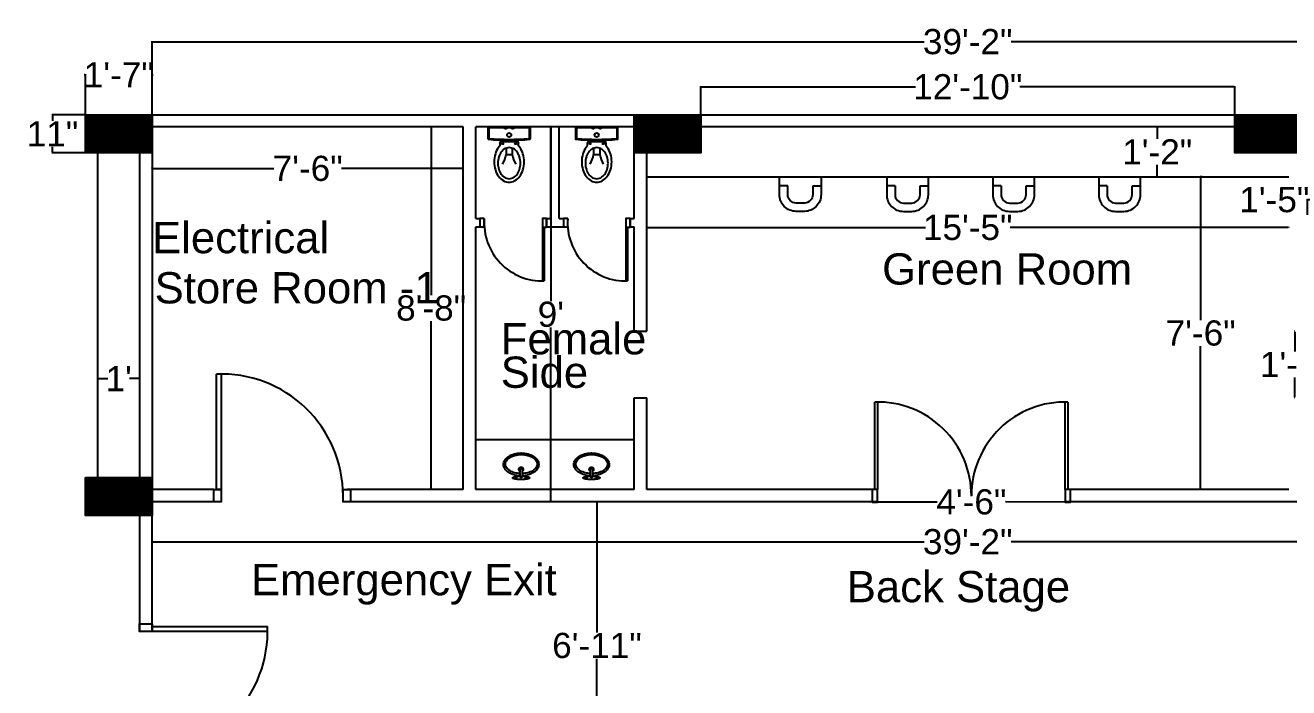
# Model space of a CAD drawing. Header units: inches. Extents: x -913 to 64634, y -1481 to 18188.
# Drawn here: x -575.3 to -211.6, y 4211 to 4401.8 of the extents above; entities that cross this region are included whole.
import ezdxf

# ---------------------------------------------------------------- set-up
doc = ezdxf.new("R2010")
doc.units = ezdxf.units.IN
doc.header["$MEASUREMENT"] = 0
doc.header["$PDMODE"] = 2
doc.linetypes.add('HIDDEN', pattern=[9.525, 6.35, -3.175])
for name, color, linetype in [('01', 1, 'Continuous'), ('ARQ-ALV', 3, 'Continuous'), ('Column', 6, 'Continuous'), ('DB wire', 240, 'Continuous'), ('Door', 130, 'Continuous'), ('Sofa Washroom', 8, 'Continuous'), ('Text', 7, 'Continuous'), ('Wall', 150, 'Continuous')]:
    doc.layers.add(name, color=color, linetype=linetype)
doc.styles.get("Standard").update_dxf_attribs({"font": 'arial.ttf'})
doc.dimstyles.get("Standard").update_dxf_attribs({"dimtxt": 7.25, "dimasz": 0.18, "dimexe": 0.18, "dimexo": 0.0625, "dimgap": 0.09, "dimtad": 0, "dimtih": 1, "dimtoh": 1, "dimdec": 0, "dimzin": 0, "dimdsep": 46, "dimlunit": 4, "dimtxsty": 'Standard', "dimcen": 0.09, "dimadec": 0, "dimazin": 0, "dimtfac": 1, "dimtdec": 0, "dimtofl": 0, "dimtmove": 0, "dimatfit": 3, "dimfxl": 1, "dimtolj": 1, "dimtzin": 0, "dimarcsym": 0})
pattern_1 = [(45, (-1878.85894, 5.11301), (-0.0883883476, 0.0883883476), [])]

# ---------------------------------------------------------------- blocks, each defined once
blk = doc.blocks.new('15PLAV01')
for points in [[(-12.2, 1.77, 0.142413), (-11.37, -1.08, 0.107169), (-8.62, -3.86, 0.078677), (-4.85, -5.55, 0.066056), (0.01, -6.19, 0.066056), (4.87, -5.55, 0.078677), (8.64, -3.86, 0.107169), (11.39, -1.08, 0.142413), (12.22, 1.77, 0.142413), (11.39, 4.62, 0.107169), (8.64, 7.4, 0.078677), (4.87, 9.09, 0.058254), (0.59, 9.72, 0.058254)], [(-0.57, 9.72, 0.058254), (-4.85, 9.09, 0.078677), (-8.62, 7.4, 0.107169), (-11.37, 4.62, 0.142413), (-12.2, 1.77)], [(0.54, 9.94, 0.016127), (2.42, 10.04, 0.028693), (4.14, 10.28, 0.063192), (5.65, 10.78, 0.287816), (5.85, 11.1, 0.287816), (5.65, 11.42, 0.063192), (4.14, 11.93, 0.028693), (2.42, 12.17, 0.020666), (0.01, 12.27, 0.020666), (-2.4, 12.17, 0.028693), (-4.12, 11.93, 0.063192), (-5.63, 11.42, 0.287816), (-5.83, 11.1, 0.287816)], [(-5.83, 11.1, 0.287816), (-5.63, 10.78, 0.063192), (-4.12, 10.28, 0.028693), (-2.4, 10.04, 0.016127), (-0.52, 9.94, 0.016127)], [(-10.92, 1.51, 0.152986), (-10.2, -0.8, 0.106898), (-7.69, -3.14, 0.074008), (-4.31, -4.53, 0.060597), (0.12, -5.07, 0.060597), (4.54, -4.53, 0.074008), (7.92, -3.14, 0.106898), (10.43, -0.8, 0.152986), (11.16, 1.51, 0.152986), (10.43, 3.83, 0.106898), (7.92, 6.16, 0.074008), (4.54, 7.55, 0.05164), (0.77, 8.08, 0.05164)], [(-0.76, 8.07, 0.048749), (-4.31, 7.55, 0.074008), (-7.69, 6.16, 0.106898), (-10.2, 3.83, 0.152986), (-10.92, 1.51)]]:
    blk.add_lwpolyline(points, format="xyb")
blk.add_lwpolyline([(0.01, 10.84, 0.272053), (-0.21, 10.72, 0.070491), (-0.54, 9.86, 0.032887), (-0.7, 8.86, 0.023829), (-0.77, 7.47, 0.023829), (-0.7, 6.09, 0.032887), (-0.54, 5.09, 0.070491), (-0.21, 4.23, 0.272053), (0.01, 4.1, 0.272053), (0.23, 4.23, 0.070491), (0.56, 5.09, 0.032887), (0.72, 6.09, 0.023829), (0.79, 7.47, 0.023829), (0.72, 8.86, 0.032887), (0.56, 9.86, 0.070491), (0.23, 10.72, 0.272053)], format="xyb", close=True)
for centre in [(-3.57, 11.12), (3.25, 11.12)]:
    blk.add_circle(centre, 0.583)
for radius, start, end in [(1.51, 119.12506, 60.33404), (1.3, 123.61277, 55.736)]:
    blk.add_arc((0, 5.14), radius, start, end)
blk = doc.blocks.new('*D94')
at = {"layer": '01', "color": 0, "lineweight": -2, "ltscale": 3, "transparency": 16777216}
for p, q in [((-538.85, 4376.06), (-538.85, 4397.18)), ((-538.67, 4397), (-316.6, 4397)), ((-69.44, 4397), (-291.51, 4397)), ((-69.26, 4376.06), (-69.26, 4397.18))]:
    blk.add_line(p, q, dxfattribs=at)
at = {"layer": '01', "color": 0, "ltscale": 3, "transparency": 16777216}
for points in [[(-538.67, 4397.03), (-538.67, 4396.97), (-538.85, 4397)], [(-69.44, 4397.03), (-69.44, 4396.97), (-69.26, 4397)]]:
    blk.add_solid(points, dxfattribs=at)
at = {"layer": 'Defpoints', "color": 0, "ltscale": 3, "transparency": 16777216}
for p in [(-69.26, 4397), (-538.85, 4376), (-69.26, 4376)]:
    blk.add_point(p, dxfattribs=at)
at = {"layer": '01', "color": 0, "ltscale": 3, "transparency": 16777216, "insert": (-304.06, 4397), "char_height": 7.25, "attachment_point": 5}
blk.add_mtext('\\A1;39\'-2"', dxfattribs=at)
blk = doc.blocks.new('*D95')
at = {"layer": '01', "color": 0, "lineweight": -2, "ltscale": 3, "transparency": 16777216}
for p, q in [((-380.86, 4376.06), (-380.86, 4384.18)), ((-380.68, 4384), (-319.05, 4384)), ((-227.38, 4384), (-289.01, 4384)), ((-227.2, 4376.06), (-227.2, 4384.18))]:
    blk.add_line(p, q, dxfattribs=at)
at = {"layer": '01', "color": 0, "ltscale": 3, "transparency": 16777216}
for points in [[(-380.68, 4384.03), (-380.68, 4383.97), (-380.86, 4384)], [(-227.38, 4384.03), (-227.38, 4383.97), (-227.2, 4384)]]:
    blk.add_solid(points, dxfattribs=at)
at = {"layer": 'Defpoints', "color": 0, "ltscale": 3, "transparency": 16777216}
for p in [(-380.86, 4384), (-380.86, 4376), (-227.2, 4376)]:
    blk.add_point(p, dxfattribs=at)
at = {"layer": '01', "color": 0, "ltscale": 3, "transparency": 16777216, "insert": (-304.03, 4384), "char_height": 7.25, "attachment_point": 5}
blk.add_mtext('\\A1;12\'-10"', dxfattribs=at)
blk = doc.blocks.new('*D98')
at = {"layer": '01', "color": 0, "lineweight": -2, "ltscale": 3, "transparency": 16777216}
for p, q in [((-249.56, 4372.49), (-249.68, 4372.49)), ((-249.5, 4372.31), (-249.5, 4369.02)), ((-249.5, 4358.27), (-249.5, 4361.56)), ((-249.56, 4358.09), (-249.68, 4358.09))]:
    blk.add_line(p, q, dxfattribs=at)
at = {"layer": '01', "color": 0, "ltscale": 3, "transparency": 16777216}
for points in [[(-249.53, 4372.31), (-249.47, 4372.31), (-249.5, 4372.49)], [(-249.53, 4358.27), (-249.47, 4358.27), (-249.5, 4358.09)]]:
    blk.add_solid(points, dxfattribs=at)
at = {"layer": 'Defpoints', "color": 0, "ltscale": 3, "transparency": 16777216}
for p in [(-249.5, 4372.49), (-249.5, 4372.49), (-249.5, 4358.09)]:
    blk.add_point(p, dxfattribs=at)
at = {"layer": '01', "color": 0, "ltscale": 3, "transparency": 16777216, "insert": (-249.5, 4365.29), "char_height": 7.25, "attachment_point": 5}
blk.add_mtext('\\A1;1\'-2"', dxfattribs=at)
blk = doc.blocks.new('*D99')
at = {"layer": '01', "color": 0, "lineweight": -2, "ltscale": 3, "transparency": 16777216}
for p, q in [((-236.56, 4358.09), (-237.18, 4358.09)), ((-237, 4357.91), (-237, 4316.88)), ((-237, 4268.27), (-237, 4309.3)), ((-236.56, 4268.09), (-237.18, 4268.09))]:
    blk.add_line(p, q, dxfattribs=at)
at = {"layer": '01', "color": 0, "ltscale": 3, "transparency": 16777216}
for points in [[(-237.03, 4357.91), (-236.97, 4357.91), (-237, 4358.09)], [(-237.03, 4268.27), (-236.97, 4268.27), (-237, 4268.09)]]:
    blk.add_solid(points, dxfattribs=at)
at = {"layer": 'Defpoints', "color": 0, "ltscale": 3, "transparency": 16777216}
for p in [(-236.5, 4358.09), (-237, 4268.09), (-236.5, 4268.09)]:
    blk.add_point(p, dxfattribs=at)
at = {"layer": '01', "color": 0, "ltscale": 3, "transparency": 16777216, "insert": (-237, 4313.09), "char_height": 7.25, "attachment_point": 5}
blk.add_mtext('\\A1;7\'-6"', dxfattribs=at)
blk = doc.blocks.new('*D100')
at = {"layer": '01', "color": 0, "lineweight": -2, "ltscale": 3, "transparency": 16777216}
for p, q in [((-330, 4264.43), (-330, 4264.31)), ((-329.82, 4264.49), (-312.88, 4264.48)), ((-276.18, 4264.47), (-293.13, 4264.48)), ((-276, 4264.41), (-276, 4264.29))]:
    blk.add_line(p, q, dxfattribs=at)
at = {"layer": '01', "color": 0, "ltscale": 3, "transparency": 16777216}
for points in [[(-329.82, 4264.52), (-329.82, 4264.46), (-330, 4264.49)], [(-276.18, 4264.5), (-276.18, 4264.44), (-276, 4264.47)]]:
    blk.add_solid(points, dxfattribs=at)
at = {"layer": 'Defpoints', "color": 0, "ltscale": 3, "transparency": 16777216}
for p in [(-330, 4264.49), (-276, 4264.47), (-276, 4264.47)]:
    blk.add_point(p, dxfattribs=at)
at = {"layer": '01', "color": 0, "ltscale": 3, "transparency": 16777216, "insert": (-303, 4264.48), "char_height": 7.25, "attachment_point": 5}
blk.add_mtext('\\A1;4\'-6"', dxfattribs=at)
blk = doc.blocks.new('*D101')
at = {"layer": '01', "color": 0, "lineweight": -2, "ltscale": 3, "transparency": 16777216}
for p, q in [((-209.91, 4313.69), (-210.03, 4313.69)), ((-209.85, 4313.51), (-209.85, 4307.82)), ((-209.85, 4294.67), (-209.85, 4300.36)), ((-209.91, 4294.49), (-210.03, 4294.49))]:
    blk.add_line(p, q, dxfattribs=at)
at = {"layer": '01', "color": 0, "ltscale": 3, "transparency": 16777216}
for points in [[(-209.88, 4313.51), (-209.82, 4313.51), (-209.85, 4313.69)], [(-209.88, 4294.67), (-209.82, 4294.67), (-209.85, 4294.49)]]:
    blk.add_solid(points, dxfattribs=at)
at = {"layer": 'Defpoints', "color": 0, "ltscale": 3, "transparency": 16777216}
for p in [(-209.85, 4313.69), (-209.85, 4313.69), (-209.85, 4294.49)]:
    blk.add_point(p, dxfattribs=at)
at = {"layer": '01', "color": 0, "ltscale": 3, "transparency": 16777216, "insert": (-209.85, 4304.09), "char_height": 7.25, "attachment_point": 5}
blk.add_mtext('\\A1;1\'-7"', dxfattribs=at)
blk = doc.blocks.new('*D103')
at = {"layer": '01', "color": 0, "lineweight": -2, "ltscale": 3, "transparency": 16777216}
for p, q in [((-206.22, 4351.5), (-206.4, 4351.5)), ((-206.22, 4344.93), (-206.22, 4351.68)), ((-189.07, 4351.5), (-206.04, 4351.5)), ((-188.89, 4344.93), (-188.89, 4351.68))]:
    blk.add_line(p, q, dxfattribs=at)
at = {"layer": '01', "color": 0, "ltscale": 3, "transparency": 16777216}
for points in [[(-206.04, 4351.53), (-206.04, 4351.47), (-206.22, 4351.5)], [(-189.07, 4351.53), (-189.07, 4351.47), (-188.89, 4351.5)]]:
    blk.add_solid(points, dxfattribs=at)
at = {"layer": 'Defpoints', "color": 0, "ltscale": 3, "transparency": 16777216}
for p in [(-206.22, 4351.5), (-206.22, 4344.87), (-188.89, 4344.87)]:
    blk.add_point(p, dxfattribs=at)
at = {"layer": '01', "color": 0, "ltscale": 3, "transparency": 16777216, "insert": (-215.79, 4351.5), "char_height": 7.25, "attachment_point": 5}
blk.add_mtext('\\A1;1\'-5"', dxfattribs=at)
blk = doc.blocks.new('*D104')
at = {"layer": '01', "color": 0, "lineweight": -2, "ltscale": 3, "transparency": 16777216}
for p, q in [((-396.45, 4343.56), (-396.45, 4343.68)), ((-396.27, 4343.5), (-316.25, 4343.5)), ((-211.83, 4343.5), (-291.85, 4343.5)), ((-211.65, 4343.56), (-211.65, 4343.68))]:
    blk.add_line(p, q, dxfattribs=at)
at = {"layer": '01', "color": 0, "ltscale": 3, "transparency": 16777216}
for points in [[(-396.27, 4343.53), (-396.27, 4343.47), (-396.45, 4343.5)], [(-211.83, 4343.53), (-211.83, 4343.47), (-211.65, 4343.5)]]:
    blk.add_solid(points, dxfattribs=at)
at = {"layer": 'Defpoints', "color": 0, "ltscale": 3, "transparency": 16777216}
for p in [(-396.45, 4343.5), (-396.45, 4343.5), (-211.65, 4343.5)]:
    blk.add_point(p, dxfattribs=at)
at = {"layer": '01', "color": 0, "ltscale": 3, "transparency": 16777216, "insert": (-304.05, 4343.5), "char_height": 7.25, "attachment_point": 5}
blk.add_mtext('\\A1;15\'-5"', dxfattribs=at)
blk = doc.blocks.new('*D105')
at = {"layer": '01', "color": 0, "lineweight": -2, "ltscale": 3, "transparency": 16777216}
for p, q in [((-454.06, 4372.49), (-458.68, 4372.49)), ((-458.5, 4372.31), (-458.5, 4324.08)), ((-458.5, 4268.27), (-458.5, 4316.5)), ((-454.06, 4268.09), (-458.68, 4268.09))]:
    blk.add_line(p, q, dxfattribs=at)
at = {"layer": '01', "color": 0, "ltscale": 3, "transparency": 16777216}
for points in [[(-458.53, 4372.31), (-458.47, 4372.31), (-458.5, 4372.49)], [(-458.53, 4268.27), (-458.47, 4268.27), (-458.5, 4268.09)]]:
    blk.add_solid(points, dxfattribs=at)
at = {"layer": 'DB wire', "color": 0, "linetype": 'HIDDEN', "lineweight": -2, "transparency": 16777216}
for p, q in [((-50.05, 4376), (19.18, 4376)), ((19, 4375.82), (19, 3693.78)), ((19, 3004.28), (19, 3686.32)), ((-50.05, 3004.1), (19.18, 3004.1))]:
    blk.add_line(p, q, dxfattribs=at)
at = {"layer": 'DB wire', "color": 0, "linetype": 'HIDDEN', "transparency": 16777216}
for points in [[(18.97, 4375.82), (19.03, 4375.82), (19, 4376)], [(18.97, 3004.28), (19.03, 3004.28), (19, 3004.1)]]:
    blk.add_solid(points, dxfattribs=at)
at = {"layer": 'Defpoints', "color": 0, "linetype": 'HIDDEN', "transparency": 16777216}
for p in [(-50.11, 4376), (-50.11, 3004.1), (19, 3004.1)]:
    blk.add_point(p, dxfattribs=at)
at = {"layer": 'Defpoints', "color": 0, "ltscale": 3, "transparency": 16777216}
for p in [(-458.5, 4372.49), (-454, 4372.49), (-454, 4268.09)]:
    blk.add_point(p, dxfattribs=at)
at = {"layer": '01', "color": 0, "ltscale": 3, "transparency": 16777216, "insert": (-458.5, 4320.29), "char_height": 7.25, "attachment_point": 5}
blk.add_mtext('\\A1;8\'-8"', dxfattribs=at)
at = {"layer": 'DB wire', "color": 0, "linetype": 'HIDDEN', "transparency": 16777216, "insert": (19, 3690.05), "char_height": 7.25, "attachment_point": 5}
blk.add_mtext('\\A1;114\'-4"', dxfattribs=at)
blk = doc.blocks.new('*D106')
at = {"layer": '01', "color": 0, "lineweight": -2, "ltscale": 3, "transparency": 16777216}
for p, q in [((-538.84, 4360.56), (-538.84, 4360.68)), ((-449.25, 4360.56), (-449.25, 4360.68)), ((-538.66, 4360.5), (-503.74, 4360.5)), ((-449.43, 4360.5), (-484.34, 4360.5))]:
    blk.add_line(p, q, dxfattribs=at)
at = {"layer": '01', "color": 0, "ltscale": 3, "transparency": 16777216}
for points in [[(-538.66, 4360.53), (-538.66, 4360.47), (-538.84, 4360.5)], [(-449.43, 4360.53), (-449.43, 4360.47), (-449.25, 4360.5)]]:
    blk.add_solid(points, dxfattribs=at)
at = {"layer": 'DB wire', "color": 0, "linetype": 'HIDDEN', "lineweight": -2, "transparency": 16777216}
for p, q in [((-557.06, 3004.1), (-557.07, 2966.88)), ((-50.11, 3004.04), (-50.11, 2966.82)), ((-556.89, 2967.06), (-316.28, 2967.03)), ((-50.29, 2967), (-290.9, 2967.03))]:
    blk.add_line(p, q, dxfattribs=at)
at = {"layer": 'DB wire', "color": 0, "linetype": 'HIDDEN', "transparency": 16777216}
for points in [[(-556.89, 2967.09), (-556.89, 2967.03), (-557.07, 2967.06)], [(-50.29, 2967.03), (-50.29, 2966.97), (-50.11, 2967)]]:
    blk.add_solid(points, dxfattribs=at)
at = {"layer": 'Defpoints', "color": 0, "ltscale": 3, "transparency": 16777216}
for p in [(-538.84, 4360.5), (-538.84, 4360.5), (-449.25, 4360.5)]:
    blk.add_point(p, dxfattribs=at)
at = {"layer": 'Defpoints', "color": 0, "linetype": 'HIDDEN', "transparency": 16777216}
for p in [(-557.06, 3004.16), (-50.11, 3004.1), (-50.11, 2967)]:
    blk.add_point(p, dxfattribs=at)
at = {"layer": '01', "color": 0, "ltscale": 3, "transparency": 16777216, "insert": (-494.04, 4360.5), "char_height": 7.25, "attachment_point": 5}
blk.add_mtext('\\A1;7\'-6"', dxfattribs=at)
at = {"layer": 'DB wire', "color": 0, "linetype": 'HIDDEN', "transparency": 16777216, "insert": (-303.59, 2967.03), "char_height": 7.25, "attachment_point": 5}
blk.add_mtext('\\A1;42\'-3"', dxfattribs=at)
blk = doc.blocks.new('*D107')
at = {"layer": '01', "color": 0, "lineweight": -2, "ltscale": 3, "transparency": 16777216}
for p, q in [((-538.84, 4253.06), (-538.84, 4253.18)), ((-538.66, 4253), (-316.59, 4253)), ((-69.44, 4253), (-291.51, 4253)), ((-69.26, 4253.06), (-69.26, 4253.18))]:
    blk.add_line(p, q, dxfattribs=at)
at = {"layer": '01', "color": 0, "ltscale": 3, "transparency": 16777216}
for points in [[(-538.66, 4253.03), (-538.66, 4252.97), (-538.84, 4253)], [(-69.44, 4253.03), (-69.44, 4252.97), (-69.26, 4253)]]:
    blk.add_solid(points, dxfattribs=at)
at = {"layer": 'Defpoints', "color": 0, "ltscale": 3, "transparency": 16777216}
for p in [(-538.84, 4253), (-69.26, 4253), (-69.26, 4253)]:
    blk.add_point(p, dxfattribs=at)
at = {"layer": '01', "color": 0, "ltscale": 3, "transparency": 16777216, "insert": (-304.05, 4253), "char_height": 7.25, "attachment_point": 5}
blk.add_mtext('\\A1;39\'-2"', dxfattribs=at)
blk = doc.blocks.new('*D111')
at = {"layer": '01', "color": 0, "lineweight": -2, "ltscale": 3, "transparency": 16777216}
for p, q in [((-410.83, 4264.49), (-410.95, 4264.49)), ((-410.77, 4264.31), (-410.77, 4226.92)), ((-410.77, 4181.94), (-410.77, 4219.33)), ((-410.83, 4181.76), (-410.95, 4181.76))]:
    blk.add_line(p, q, dxfattribs=at)
at = {"layer": '01', "color": 0, "ltscale": 3, "transparency": 16777216}
for points in [[(-410.8, 4264.31), (-410.74, 4264.31), (-410.77, 4264.49)], [(-410.8, 4181.94), (-410.74, 4181.94), (-410.77, 4181.76)]]:
    blk.add_solid(points, dxfattribs=at)
at = {"layer": 'Defpoints', "color": 0, "ltscale": 3, "transparency": 16777216}
for p in [(-410.77, 4264.49), (-410.77, 4264.49), (-410.77, 4181.76)]:
    blk.add_point(p, dxfattribs=at)
at = {"layer": '01', "color": 0, "ltscale": 3, "transparency": 16777216, "insert": (-410.77, 4223.12), "char_height": 7.25, "attachment_point": 5}
blk.add_mtext('\\A1;6\'-11"', dxfattribs=at)
blk = doc.blocks.new('*D123')
at = {"layer": '01', "color": 0, "lineweight": -2, "ltscale": 3, "transparency": 16777216}
for p, q in [((-558.06, 4376), (-567.68, 4376)), ((-567.5, 4375.82), (-567.5, 4374.24)), ((-558.06, 4365.01), (-567.68, 4365.01)), ((-567.5, 4365.19), (-567.5, 4366.78))]:
    blk.add_line(p, q, dxfattribs=at)
at = {"layer": '01', "color": 0, "ltscale": 3, "transparency": 16777216}
for points in [[(-567.53, 4375.82), (-567.47, 4375.82), (-567.5, 4376)], [(-567.53, 4365.19), (-567.47, 4365.19), (-567.5, 4365.01)]]:
    blk.add_solid(points, dxfattribs=at)
at = {"layer": 'Defpoints', "color": 0, "ltscale": 3, "transparency": 16777216}
for p in [(-558, 4376), (-567.5, 4365.01), (-558, 4365.01)]:
    blk.add_point(p, dxfattribs=at)
at = {"layer": '01', "color": 0, "ltscale": 3, "transparency": 16777216, "insert": (-567.5, 4370.51), "char_height": 7.25, "attachment_point": 5}
blk.add_mtext('\\A1;11"', dxfattribs=at)
blk = doc.blocks.new('*D124')
at = {"layer": '01', "color": 0, "lineweight": -2, "ltscale": 3, "transparency": 16777216}
for p, q in [((-558.18, 4387.5), (-558.36, 4387.5)), ((-558, 4376.06), (-558, 4387.68)), ((-538.85, 4376.06), (-538.85, 4387.68)), ((-538.67, 4387.5), (-538.49, 4387.5))]:
    blk.add_line(p, q, dxfattribs=at)
at = {"layer": '01', "color": 0, "ltscale": 3, "transparency": 16777216}
for points in [[(-558.18, 4387.53), (-558.18, 4387.47), (-558, 4387.5)], [(-538.67, 4387.53), (-538.67, 4387.47), (-538.85, 4387.5)]]:
    blk.add_solid(points, dxfattribs=at)
at = {"layer": 'Defpoints', "color": 0, "ltscale": 3, "transparency": 16777216}
for p in [(-558, 4387.5), (-558, 4376), (-538.85, 4376)]:
    blk.add_point(p, dxfattribs=at)
at = {"layer": '01', "color": 0, "ltscale": 3, "transparency": 16777216, "insert": (-548.42, 4387.5), "char_height": 7.25, "attachment_point": 5}
blk.add_mtext('\\A1;1\'-7"', dxfattribs=at)
blk = doc.blocks.new('*D125')
at = {"layer": '01', "color": 0, "lineweight": -2, "ltscale": 3, "transparency": 16777216}
for p, q in [((-554.44, 4300.06), (-554.44, 4300.18)), ((-554.26, 4300), (-551.52, 4300)), ((-542.62, 4300), (-545.35, 4300)), ((-542.44, 4300.06), (-542.44, 4300.18))]:
    blk.add_line(p, q, dxfattribs=at)
at = {"layer": '01', "color": 0, "ltscale": 3, "transparency": 16777216}
for points in [[(-554.26, 4300.03), (-554.26, 4299.97), (-554.44, 4300)], [(-542.62, 4300.03), (-542.62, 4299.97), (-542.44, 4300)]]:
    blk.add_solid(points, dxfattribs=at)
at = {"layer": 'Defpoints', "color": 0, "ltscale": 3, "transparency": 16777216}
for p in [(-554.44, 4300), (-554.44, 4300), (-542.44, 4300)]:
    blk.add_point(p, dxfattribs=at)
at = {"layer": '01', "color": 0, "ltscale": 3, "transparency": 16777216, "insert": (-548.44, 4300), "char_height": 7.25, "attachment_point": 5}
blk.add_mtext("\\A1;1'", dxfattribs=at)
blk = doc.blocks.new('*D142')
at = {"layer": '01', "color": 0, "lineweight": -2, "ltscale": 3, "transparency": 16777216}
for p, q in [((-424.11, 4372.49), (-424.23, 4372.49)), ((-424.05, 4372.31), (-424.05, 4322.28)), ((-424.05, 4264.67), (-424.05, 4314.7)), ((-424.11, 4264.49), (-424.23, 4264.49))]:
    blk.add_line(p, q, dxfattribs=at)
at = {"layer": '01', "color": 0, "ltscale": 3, "transparency": 16777216}
for points in [[(-424.08, 4372.31), (-424.02, 4372.31), (-424.05, 4372.49)], [(-424.08, 4264.67), (-424.02, 4264.67), (-424.05, 4264.49)]]:
    blk.add_solid(points, dxfattribs=at)
at = {"layer": 'Defpoints', "color": 0, "ltscale": 3, "transparency": 16777216}
for p in [(-424.05, 4372.49), (-424.05, 4264.49), (-424.05, 4264.49)]:
    blk.add_point(p, dxfattribs=at)
at = {"layer": '01', "color": 0, "ltscale": 3, "transparency": 16777216, "insert": (-424.05, 4318.49), "char_height": 7.25, "attachment_point": 5}
blk.add_mtext("\\A1;9'", dxfattribs=at)

msp = doc.modelspace()

# ---------------------------------------------------------------- hatches: boundary and pattern name
at = {"layer": 'Column'}
h = msp.add_hatch(dxfattribs=at)
h.set_pattern_fill('ANSI31', color=256)
h.set_pattern_definition(pattern_1)
h.paths.add_polyline_path([(-538.85, 4365.01), (-538.85, 4376), (-558, 4376), (-558, 4365.01)])
h.paths.add_polyline_path([(-538.85, 4260.55), (-538.85, 4271.54), (-558, 4271.54), (-558, 4260.55)])
h.paths.add_polyline_path([(-69.26, 4376), (-69.26, 4372.49), (-69.26, 4372.49), (-69.26, 4365.01), (-50.11, 4365.01), (-50.11, 4376)])
h.paths.add_polyline_path([(-69.13, 4271.9), (-69.13, 4260.92), (-49.98, 4260.92), (-49.98, 4271.9)])
h.paths.add_polyline_path([(-69.24, 3994.87), (-69.24, 3983.88), (-50.08, 3983.88), (-50.08, 3994.87)])
h.paths.add_polyline_path([(-69.26, 4056.34), (-69.26, 4045.36), (-50.1, 4045.36), (-50.1, 4056.34)])
h.paths.add_polyline_path([(-49.93, 3742.69), (-69.09, 3742.69), (-69.09, 3731.71), (-49.93, 3731.71)])
h.paths.add_polyline_path([(-50.12, 3541.34), (-69.26, 3541.34), (-69.26, 3533.94), (-69.27, 3530.35), (-50.12, 3530.35)])
h.paths.add_polyline_path([(-131.13, 3541.17), (-150.28, 3541.17), (-150.28, 3530.18), (-131.13, 3530.18)])
h.paths.add_polyline_path([(-229.69, 3541.17), (-248.85, 3541.17), (-248.85, 3530.18), (-229.69, 3530.18)])
h.paths.add_polyline_path([(-359.28, 3541.17), (-378.44, 3541.17), (-378.44, 3530.18), (-359.28, 3530.18)])
h.paths.add_polyline_path([(-457.67, 3530.34), (-457.67, 3533.94), (-457.63, 3541.32), (-476.78, 3541.32), (-476.78, 3530.34)])
h.paths.add_polyline_path([(-538.85, 3530.18), (-538.85, 3541.17), (-558, 3541.17), (-558, 3530.18)])
h.paths.add_polyline_path([(-557.93, 3731.71), (-538.84, 3731.71), (-538.84, 3742.69), (-557.93, 3742.69)])
h.paths.add_polyline_path([(-557.98, 3983.88), (-538.84, 3983.88), (-538.84, 3994.87), (-548.4, 3994.87), (-557.98, 3994.85)])
h.paths.add_polyline_path([(-538.84, 4045.36), (-538.84, 4056.34), (-558, 4056.34), (-558, 4045.36)])
h = msp.add_hatch(dxfattribs=at)
h.set_pattern_fill('ANSI31', color=256)
h.set_pattern_definition(pattern_1)
h.paths.add_polyline_path([(-380.86, 4376), (-400.02, 4376), (-400.02, 4365.01), (-380.86, 4365.01)])
h.paths.add_polyline_path([(-227.2, 4365.01), (-208.05, 4365.01), (-208.05, 4376), (-227.2, 4376)])

# ---------------------------------------------------------------- linework, layer by layer
at = {"layer": 'ARQ-ALV'}
msp.add_line((-521.04, 4264.49), (-521.04, 4268.09), dxfattribs=at)
at = {"layer": 'Column'}
for points in [[(-558, 4376), (-538.85, 4376), (-538.85, 4365.01), (-558, 4365.01)], [(-400.02, 4376), (-380.86, 4376), (-380.86, 4365.01), (-400.02, 4365.01)], [(-227.2, 4376), (-208.05, 4376), (-208.05, 4365.01), (-227.2, 4365.01)], [(-558, 4271.54), (-538.85, 4271.54), (-538.85, 4260.55), (-558, 4260.55)]]:
    msp.add_lwpolyline(points, close=True, dxfattribs=at)
at = {"layer": 'Door'}
for p, q in [((-426.49, 4343.65), (-426.49, 4328.12)), ((-425.94, 4343.6), (-425.94, 4328.13)), ((-402.49, 4343.65), (-402.49, 4328.12)), ((-401.94, 4343.6), (-401.94, 4328.13)), ((-303, 4266.14), (-303, 4266.4))]:
    msp.add_line(p, q, dxfattribs=at)
for points in [[(-443.2, 4346.13), (-444.45, 4346.13), (-444.45, 4343.69), (-443.2, 4343.69)], [(-425.25, 4346.09), (-426.49, 4346.09), (-426.49, 4343.65), (-425.25, 4343.65)], [(-419.2, 4346.13), (-420.45, 4346.13), (-420.45, 4343.69), (-419.2, 4343.69)], [(-401.25, 4346.09), (-402.49, 4346.09), (-402.49, 4343.65), (-401.25, 4343.65)], [(-521.04, 4268.09), (-518.9, 4268.09), (-518.9, 4264.49), (-521.04, 4264.49)], [(-483.86, 4268.09), (-481.71, 4268.09), (-481.71, 4264.49), (-483.86, 4264.49)], [(-330, 4268.07), (-331.53, 4268.07), (-331.53, 4264.47), (-330, 4264.47)], [(-274.48, 4268.07), (-276, 4268.07), (-276, 4264.47), (-274.48, 4264.47)], [(-538.83, 4229.35), (-538.83, 4227.2), (-542.44, 4227.2), (-542.44, 4229.35)]]:
    msp.add_lwpolyline(points, close=True, dxfattribs=at)
for points in [[(-518.9, 4301.33), (-518.9, 4268.09), (-520.32, 4268.09), (-520.32, 4301.3)], [(-330, 4293.27), (-330, 4268.07), (-330.77, 4268.07), (-330.77, 4293.26)], [(-275.24, 4293.26), (-275.24, 4268.07), (-276.01, 4268.07), (-276.01, 4293.27)], [(-505.59, 4227.2), (-538.83, 4227.2), (-538.83, 4228.62), (-505.62, 4228.62)]]:
    msp.add_lwpolyline(points, dxfattribs=at)
for centre, radius, start, end in [((-426.49, 4344.87), 16.75, 175.9618, 271.893), ((-402.49, 4344.87), 16.75, 175.9618, 271.893), ((-518.9, 4266.29), 35.04, 0, 92.3291), ((-330, 4266.27), 27, 359.7257, 91.6279), ((-276, 4266.27), 27, 88.3842, 180), ((-540.63, 4227.2), 35.04, 270, 2.3291)]:
    msp.add_arc(centre, radius, start, end, dxfattribs=at)
at = {"layer": 'Sofa Washroom'}
for p, q in [((-442.17, 4372.49), (-442.17, 4369.1)), ((-437.32, 4372.49), (-442.17, 4372.49)), ((-441.91, 4372.23), (-441.91, 4369.29)), ((-437.48, 4372.23), (-441.91, 4372.23)), ((-441.57, 4372.49), (-441.57, 4372.23)), ((-441.09, 4372.49), (-441.09, 4372.23)), ((-438.69, 4372.49), (-438.69, 4372.23)), ((-438.21, 4372.49), (-438.21, 4372.23)), ((-437.27, 4371.89), (-437.48, 4372.23)), ((-437.11, 4372.14), (-437.32, 4372.49)), ((-436.83, 4371.89), (-437.27, 4371.89)), ((-436.99, 4372.14), (-437.11, 4372.14)), ((-436.78, 4372.49), (-436.99, 4372.14)), ((-436.63, 4372.23), (-436.83, 4371.89)), ((-435.31, 4372.49), (-436.78, 4372.49)), ((-435.47, 4372.23), (-436.63, 4372.23)), ((-435.26, 4371.89), (-435.47, 4372.23)), ((-435.1, 4372.14), (-435.31, 4372.49)), ((-434.82, 4371.89), (-435.26, 4371.89)), ((-434.98, 4372.14), (-435.1, 4372.14)), ((-434.77, 4372.49), (-434.98, 4372.14)), ((-434.62, 4372.23), (-434.82, 4371.89)), ((-429.93, 4372.49), (-434.77, 4372.49)), ((-430.18, 4372.23), (-434.62, 4372.23)), ((-433.89, 4372.49), (-433.89, 4372.23)), ((-433.41, 4372.49), (-433.41, 4372.23)), ((-431.01, 4372.49), (-431.01, 4372.23)), ((-430.53, 4372.49), (-430.53, 4372.23)), ((-430.18, 4369.29), (-430.18, 4372.23)), ((-429.93, 4369.1), (-429.93, 4372.49)), ((-416.97, 4372.49), (-416.97, 4369.1)), ((-412.12, 4372.49), (-416.97, 4372.49)), ((-416.71, 4372.23), (-416.71, 4369.29)), ((-412.28, 4372.23), (-416.71, 4372.23)), ((-416.37, 4372.49), (-416.37, 4372.23)), ((-415.89, 4372.49), (-415.89, 4372.23)), ((-413.49, 4372.49), (-413.49, 4372.23)), ((-413.01, 4372.49), (-413.01, 4372.23)), ((-412.07, 4371.89), (-412.28, 4372.23)), ((-411.91, 4372.14), (-412.12, 4372.49)), ((-411.63, 4371.89), (-412.07, 4371.89)), ((-411.79, 4372.14), (-411.91, 4372.14)), ((-411.58, 4372.49), (-411.79, 4372.14)), ((-411.43, 4372.23), (-411.63, 4371.89)), ((-410.11, 4372.49), (-411.58, 4372.49)), ((-410.27, 4372.23), (-411.43, 4372.23)), ((-410.06, 4371.89), (-410.27, 4372.23)), ((-409.9, 4372.14), (-410.11, 4372.49)), ((-409.62, 4371.89), (-410.06, 4371.89)), ((-409.78, 4372.14), (-409.9, 4372.14)), ((-409.57, 4372.49), (-409.78, 4372.14)), ((-409.42, 4372.23), (-409.62, 4371.89)), ((-404.73, 4372.49), (-409.57, 4372.49)), ((-404.98, 4372.23), (-409.42, 4372.23)), ((-408.69, 4372.49), (-408.69, 4372.23)), ((-408.21, 4372.49), (-408.21, 4372.23)), ((-405.81, 4372.49), (-405.81, 4372.23)), ((-405.33, 4372.49), (-405.33, 4372.23)), ((-404.98, 4369.29), (-404.98, 4372.23)), ((-404.73, 4369.1), (-404.73, 4372.49)), ((-438.49, 4368.32), (-433.6, 4368.32)), ((-436.69, 4368.65), (-436.05, 4368.65)), ((-436.69, 4368.61), (-436.69, 4368.65)), ((-436.05, 4368.61), (-436.69, 4368.61)), ((-436.64, 4368.31), (-436.64, 4368.61)), ((-436.05, 4368.65), (-435.4, 4368.65)), ((-435.4, 4368.61), (-436.05, 4368.61)), ((-435.45, 4368.31), (-435.45, 4368.61)), ((-435.4, 4368.65), (-435.4, 4368.61)), ((-413.29, 4368.32), (-408.4, 4368.32)), ((-411.49, 4368.65), (-410.85, 4368.65)), ((-411.49, 4368.61), (-411.49, 4368.65)), ((-410.85, 4368.61), (-411.49, 4368.61)), ((-411.44, 4368.31), (-411.44, 4368.61)), ((-410.85, 4368.65), (-410.2, 4368.65)), ((-410.2, 4368.61), (-410.85, 4368.61)), ((-410.25, 4368.31), (-410.25, 4368.61)), ((-410.2, 4368.65), (-410.2, 4368.61)), ((-436.04, 4366.55), (-437.23, 4366.24)), ((-436.94, 4366.31), (-436.94, 4364.53)), ((-436.94, 4364.53), (-435.15, 4364.53)), ((-434.85, 4366.24), (-436.04, 4366.55)), ((-435.15, 4366.32), (-435.15, 4364.53)), ((-410.84, 4366.55), (-412.03, 4366.24)), ((-411.74, 4366.31), (-411.74, 4364.53)), ((-411.74, 4364.53), (-409.95, 4364.53)), ((-409.65, 4366.24), (-410.84, 4366.55)), ((-409.95, 4366.32), (-409.95, 4364.53)), ((-437.23, 4357.86), (-436.04, 4357.55)), ((-436.04, 4357.55), (-434.85, 4357.86)), ((-412.03, 4357.86), (-410.84, 4357.55)), ((-410.84, 4357.55), (-409.65, 4357.86)), ((-396.45, 4358.09), (-211.65, 4358.09)), ((-355.86, 4355.53), (-358.26, 4355.53)), ((-348.66, 4355.53), (-346.26, 4355.53)), ((-324.98, 4355.53), (-327.38, 4355.53)), ((-317.78, 4355.53), (-315.38, 4355.53)), ((-294.45, 4355.53), (-296.85, 4355.53)), ((-287.25, 4355.53), (-284.85, 4355.53)), ((-263.92, 4355.53), (-266.32, 4355.53)), ((-256.72, 4355.53), (-254.32, 4355.53)), ((-445.65, 4282.49), (-400.05, 4282.49))]:
    msp.add_line(p, q, dxfattribs=at)
for points in [[(-346.26, 4358.09), (-346.26, 4352.97, -0.414214), (-351.06, 4348.17), (-353.46, 4348.17, -0.414214), (-358.26, 4352.97), (-358.26, 4358.09)], [(-327.38, 4358.09), (-327.38, 4352.97, 0.414214), (-322.58, 4348.17), (-320.18, 4348.17, 0.414214), (-315.38, 4352.97), (-315.38, 4358.09)], [(-296.85, 4358.09), (-296.85, 4352.97, 0.414214), (-292.05, 4348.17), (-289.65, 4348.17, 0.414214), (-284.85, 4352.97), (-284.85, 4358.09)], [(-266.32, 4358.09), (-266.32, 4352.97, 0.414214), (-261.52, 4348.17), (-259.12, 4348.17, 0.414214), (-254.32, 4352.97), (-254.32, 4358.09)], [(-348.66, 4355.53), (-348.66, 4352.97, -0.414214), (-351.06, 4350.57), (-353.46, 4350.57, -0.414214), (-355.86, 4352.97), (-355.86, 4355.53)], [(-324.98, 4355.53), (-324.98, 4352.97, 0.414214), (-322.58, 4350.57), (-320.18, 4350.57, 0.414214), (-317.78, 4352.97), (-317.78, 4355.53)], [(-294.45, 4355.53), (-294.45, 4352.97, 0.414214), (-292.05, 4350.57), (-289.65, 4350.57, 0.414214), (-287.25, 4352.97), (-287.25, 4355.53)], [(-263.92, 4355.53), (-263.92, 4352.97, 0.414214), (-261.52, 4350.57), (-259.12, 4350.57, 0.414214), (-256.72, 4352.97), (-256.72, 4355.53)]]:
    msp.add_lwpolyline(points, format="xyb", dxfattribs=at)
for centre, radius in [((-437.93, 4367.7), 0.195), ((-436.05, 4370.14), 0.601), ((-434.17, 4367.7), 0.195), ((-412.73, 4367.7), 0.195), ((-410.85, 4370.14), 0.601), ((-408.97, 4367.7), 0.195)]:
    msp.add_circle(centre, radius, dxfattribs=at)
for centre, radius, start, end in [((-441.98, 4369.1), 0.186, 180, 264.8804), ((-436.03, 4435.49), 66.84, 264.8804, 269.9876), ((-441.78, 4369.29), 0.132, 180, 265.0402), ((-436.03, 4435.49), 66.59, 265.0402, 269.9876), ((-438.05, 4367.8), 0.684, 130.5049, 168.4292), ((-441.12, 4367.4), 2.46, 353.0584, 12.653), ((-436.06, 4435.49), 66.59, 270.0124, 274.9598), ((-436.06, 4435.49), 66.84, 270.0124, 275.1196), ((-434.05, 4367.8), 0.684, 11.5708, 49.4951), ((-430.98, 4367.4), 2.46, 167.347, 186.9416), ((-430.32, 4369.29), 0.132, 274.9598, 360), ((-430.11, 4369.1), 0.186, 275.1196, 0), ((-416.78, 4369.1), 0.186, 180, 264.8804), ((-410.83, 4435.49), 66.84, 264.8804, 269.9876), ((-416.58, 4369.29), 0.132, 180, 265.0402), ((-410.83, 4435.49), 66.59, 265.0402, 269.9876), ((-412.85, 4367.8), 0.684, 130.5049, 168.4292), ((-415.92, 4367.4), 2.46, 353.0584, 12.653), ((-410.86, 4435.49), 66.59, 270.0124, 274.9598), ((-410.86, 4435.49), 66.84, 270.0124, 275.1196), ((-408.85, 4367.8), 0.684, 11.5708, 49.4951), ((-405.78, 4367.4), 2.46, 167.347, 186.9416), ((-405.12, 4369.29), 0.132, 274.9598, 360), ((-404.91, 4369.1), 0.186, 275.1196, 0), ((-432.39, 4362.44), 7.98, 163.0739, 180), ((-434.19, 4362.99), 6.1, 143.6955, 163.0739), ((-435.32, 4363.82), 4.69, 135.6181, 143.6955), ((-434.54, 4362.48), 4.69, 144.1094, 163.3146), ((-435.46, 4363.15), 3.56, 119.7873, 144.1094), ((-445.67, 4366.11), 8.87, 330.7938, 349.7757), ((-426.43, 4366.11), 8.87, 190.2243, 209.2062), ((-436.62, 4363.15), 3.56, 35.8906, 60.2127), ((-437.53, 4362.48), 4.69, 16.6854, 35.8906), ((-436.77, 4363.82), 4.69, 36.3045, 44.3819), ((-437.91, 4362.99), 6.1, 16.9261, 36.3045), ((-439.7, 4362.44), 7.98, 0, 16.9261), ((-407.19, 4362.44), 7.98, 163.0739, 180), ((-408.99, 4362.99), 6.1, 143.6955, 163.0739), ((-410.12, 4363.82), 4.69, 135.6181, 143.6955), ((-409.34, 4362.48), 4.69, 144.1094, 163.3146), ((-410.26, 4363.15), 3.56, 119.7873, 144.1094), ((-420.47, 4366.11), 8.87, 330.7938, 349.7757), ((-401.23, 4366.11), 8.87, 190.2243, 209.2062), ((-411.42, 4363.15), 3.56, 35.8906, 60.2127), ((-412.33, 4362.48), 4.69, 16.6854, 35.8906), ((-411.57, 4363.82), 4.69, 36.3045, 44.3819), ((-412.71, 4362.99), 6.1, 16.9261, 36.3045), ((-414.5, 4362.44), 7.98, 0, 16.9261), ((-432.39, 4362.44), 7.98, 180, 196.9261), ((-433.09, 4362.05), 6.2, 163.3146, 180), ((-433.09, 4362.05), 6.2, 180, 196.6854), ((-438.98, 4362.05), 6.2, 0, 16.6854), ((-438.98, 4362.05), 6.2, 343.3146, 0), ((-439.7, 4362.44), 7.98, 343.0739, 0), ((-407.19, 4362.44), 7.98, 180, 196.9261), ((-407.89, 4362.05), 6.2, 163.3146, 180), ((-407.89, 4362.05), 6.2, 180, 196.6854), ((-413.78, 4362.05), 6.2, 0, 16.6854), ((-413.78, 4362.05), 6.2, 343.3146, 0), ((-414.5, 4362.44), 7.98, 343.0739, 0), ((-434.19, 4361.89), 6.1, 196.9261, 216.3045), ((-435.32, 4361.06), 4.69, 216.3045, 240.5861), ((-434.54, 4361.62), 4.69, 196.6854, 215.8906), ((-435.46, 4360.95), 3.56, 215.8906, 240.2127), ((-436.05, 4359.78), 3.22, 240.5861, 270), ((-436.05, 4359.78), 3.22, 270, 299.4139), ((-436.62, 4360.95), 3.56, 299.7873, 324.1094), ((-436.77, 4361.06), 4.69, 299.4139, 323.6955), ((-437.53, 4361.62), 4.69, 324.1094, 343.3146), ((-437.91, 4361.89), 6.1, 323.6955, 343.0739), ((-408.99, 4361.89), 6.1, 196.9261, 216.3045), ((-410.12, 4361.06), 4.69, 216.3045, 240.5861), ((-409.34, 4361.62), 4.69, 196.6854, 215.8906), ((-410.26, 4360.95), 3.56, 215.8906, 240.2127), ((-410.85, 4359.78), 3.22, 240.5861, 270), ((-410.85, 4359.78), 3.22, 270, 299.4139), ((-411.42, 4360.95), 3.56, 299.7873, 324.1094), ((-411.57, 4361.06), 4.69, 299.4139, 323.6955), ((-412.33, 4361.62), 4.69, 324.1094, 343.3146), ((-412.71, 4361.89), 6.1, 323.6955, 343.0739)]:
    msp.add_arc(centre, radius, start, end, dxfattribs=at)
at = {"layer": 'Wall'}
for p, q in [((-538.85, 4376), (-400.02, 4376)), ((-380.86, 4376), (-227.2, 4376))]:
    msp.add_line(p, q, dxfattribs=at)
at = {"layer": 'Wall', "ltscale": 3}
for p, q in [((-449.25, 4268.09), (-449.25, 4372.49)), ((-445.65, 4346.09), (-445.65, 4372.49)), ((-424.05, 4346.09), (-424.05, 4372.49)), ((-421.65, 4346.09), (-421.65, 4372.49)), ((-400.05, 4346.09), (-400.05, 4372.49)), ((-396.45, 4313.69), (-396.45, 4365.01)), ((-445.65, 4346.09), (-444.45, 4346.09)), ((-444.45, 4346.09), (-444.45, 4343.69)), ((-444.45, 4346.09), (-444.45, 4343.69)), ((-444.45, 4346.09), (-444.45, 4343.69)), ((-425.25, 4346.09), (-424.05, 4346.09)), ((-425.25, 4346.09), (-425.25, 4343.69)), ((-421.65, 4346.09), (-420.45, 4346.09)), ((-421.65, 4346.09), (-420.45, 4346.09)), ((-420.45, 4346.09), (-420.45, 4343.69)), ((-420.45, 4346.09), (-420.45, 4343.69)), ((-420.45, 4346.09), (-420.45, 4343.69)), ((-401.25, 4346.09), (-400.05, 4346.09)), ((-401.25, 4346.09), (-401.25, 4343.69)), ((-401.25, 4346.09), (-400.05, 4346.09)), ((-445.65, 4268.09), (-445.65, 4343.69)), ((-445.65, 4343.69), (-444.45, 4343.69)), ((-425.25, 4343.69), (-420.45, 4343.69)), ((-401.25, 4343.69), (-400.05, 4343.69)), ((-400.05, 4313.69), (-400.05, 4343.69)), ((-400.05, 4313.69), (-396.45, 4313.69)), ((-400.05, 4268.09), (-400.05, 4294.49)), ((-400.05, 4294.49), (-396.45, 4294.49)), ((-396.45, 4268.09), (-396.45, 4294.49)), ((-445.65, 4268.09), (-445.65, 4282.49)), ((-521.04, 4268.09), (-538.84, 4268.09)), ((-449.25, 4268.09), (-482.64, 4268.09)), ((-400.05, 4268.09), (-445.65, 4268.09)), ((-330, 4268.09), (-396.45, 4268.09)), ((-211.65, 4268.09), (-276.01, 4268.09)), ((-521.04, 4264.49), (-538.84, 4264.49)), ((-538.84, 4227.2), (-538.84, 4264.49)), ((-330, 4264.49), (-482.64, 4264.49)), ((-125.45, 4264.49), (-276, 4264.49))]:
    msp.add_line(p, q, dxfattribs=at)
for points in [[(-449.25, 4372.49), (-538.84, 4372.49)], [(-538.84, 4372.49), (-538.84, 4268.09)], [(-400.05, 4372.49), (-445.65, 4372.49)], [(-227.2, 4372.49), (-380.86, 4372.49)], [(-554.44, 4271.54), (-554.44, 4365.01)], [(-542.44, 4365.01), (-542.44, 4271.54)], [(-542.44, 4260.55), (-542.44, 4227.2)]]:
    msp.add_lwpolyline(points, dxfattribs=at)

# ---------------------------------------------------------------- block references
at = {"layer": 'Sofa Washroom', "xscale": -0.41472, "yscale": 0.41472, "zscale": 0.41472, "rotation": 180}
for p in [(-432.61, 4276.02), (-412.35, 4276.02)]:
    msp.add_blockref('15PLAV01', p, dxfattribs=at)

# ---------------------------------------------------------------- texts
at = {"layer": 'Text'}
for s, p in [('Electrical ', (-538.84, 4336.11)), ('Green Room', (-328.69, 4327.09)), ('Store Room -1', (-538.09, 4321.66)), ('Female', (-438.47, 4306.99)), ('Side', (-438.47, 4297.35)), ('Emergency Exit', (-510.36, 4237.61)), ('Back Stage', (-338.86, 4235.61))]:
    msp.add_text(s, height=9, dxfattribs=at).set_placement(p)

# ---------------------------------------------------------------- dimensions: what is measured, and where the dimension line sits
at = {"layer": '01', "ltscale": 3}
for p1, p2, distance, picture, middle in [((-538.85, 4376), (-69.26, 4376), 21, '*D94', (-304.06, 4397)), ((-538.85, 4376), (-558, 4376), -11.5, '*D124', (-548.42, 4387.5)), ((-227.2, 4376), (-380.86, 4376), -8, '*D95', (-304.03, 4384)), ((-558, 4376), (-558, 4365.01), -9.5, '*D123', (-567.5, 4370.51)), ((-454, 4268.09), (-454, 4372.49), 4.5, '*D105', (-458.5, 4320.29)), ((-424.05, 4372.49), (-424.05, 4264.49), 0, '*D142', (-424.05, 4318.49)), ((-249.5, 4358.09), (-249.5, 4372.49), 0, '*D98', (-249.5, 4365.29)), ((-449.25, 4360.5), (-538.84, 4360.5), 0, '*D106', (-494.04, 4360.5)), ((-236.5, 4358.09), (-236.5, 4268.09), -0.5, '*D99', (-237, 4313.09)), ((-188.89, 4344.87), (-206.22, 4344.87), -6.63, '*D103', (-215.79, 4351.5)), ((-211.65, 4343.5), (-396.45, 4343.5), 0, '*D104', (-304.05, 4343.5)), ((-209.85, 4294.49), (-209.85, 4313.69), 0, '*D101', (-209.85, 4304.09)), ((-542.44, 4300), (-554.44, 4300), 0, '*D125', (-548.44, 4300)), ((-330, 4264.49), (-276, 4264.47), 0, '*D100', (-303, 4264.48)), ((-410.77, 4181.76), (-410.77, 4264.49), 0, '*D111', (-410.77, 4223.12)), ((-538.84, 4253), (-69.26, 4253), 0, '*D107', (-304.05, 4253))]:
    dim = msp.add_aligned_dim(p1=p1, p2=p2, distance=distance, dimstyle='Standard', dxfattribs=at)
    dim.commit()
    dim.dimension.update_dxf_attribs({"geometry": picture, "text_midpoint": middle})
at = {"layer": 'DB wire', "linetype": 'HIDDEN'}
for p1, distance, picture, middle in [((-50.11, 4376), 69.11, '*D105', (19, 3690.05)), ((-557.06, 3004.16), -37.1, '*D106', (-303.59, 2967.03))]:
    dim = msp.add_aligned_dim(p1=p1, p2=(-50.11, 3004.1), distance=distance, dimstyle='Standard', dxfattribs=at)
    dim.commit()
    dim.dimension.update_dxf_attribs({"geometry": picture, "text_midpoint": middle})

doc.saveas('drawing.dxf')
